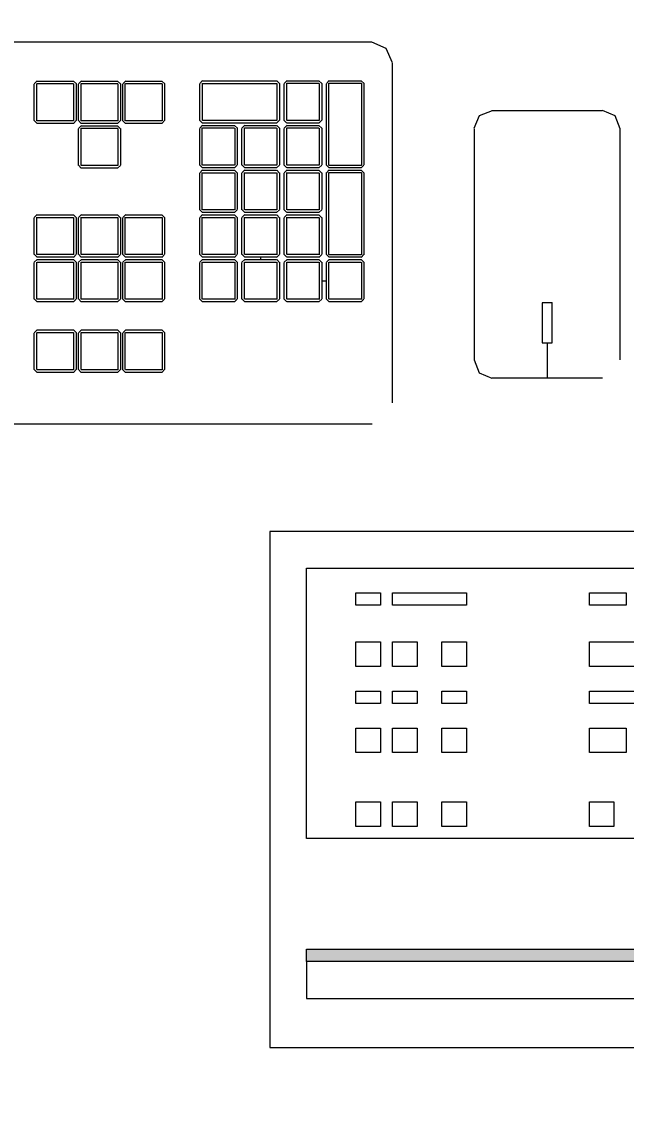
# Model space of a CAD drawing. Header units: millimetres. Extents: x 0 to 9483559, y -180456 to 305735.
# Drawn here: x 407550.3 to 407810.5, y 285634.3 to 286102.9 of the extents above; entities that cross this region are included whole.
import ezdxf

# ---------------------------------------------------------------- set-up
doc = ezdxf.new("R2010")
doc.units = ezdxf.units.MM
doc.layers.add('EI_DIMS_DETAIL', color=7, linetype='Continuous')
doc.layers.add('ТХ_ОБЩЕЕ', color=7, linetype='Continuous', lineweight=0, true_color=0x7b7b7b)
doc.styles.get("Standard").update_dxf_attribs({"font": 'GOST.TTF'})
doc.dimstyles.get("Standard").update_dxf_attribs({"dimtxt": 250, "dimasz": 150, "dimexe": 0.18, "dimexo": 0.0625, "dimgap": 100, "dimtad": 1, "dimdec": 0, "dimrnd": 5, "dimzin": 0, "dimdsep": 46, "dimtxsty": 'Standard', "dimcen": 0.09, "dimadec": 0, "dimazin": 0, "dimtfac": 1, "dimtdec": 0, "dimtofl": 0, "dimtmove": 0, "dimatfit": 3, "dimfxl": 1, "dimtolj": 1, "dimtzin": 0, "dimarcsym": 0})

# ---------------------------------------------------------------- blocks, each defined once
blk = doc.blocks.new('table oborud')
at = {"layer": 'ТХ_ОБЩЕЕ'}
for points in [[(743438.31, 689707.91), (743438.31, 689265.16)], [(743602.61, 689265.29), (743602.61, 689708.04)], [(743460.41, 689409.41), (743461.66, 689410.66)], [(743460.41, 689393.76), (743460.41, 689409.51)], [(743461.51, 689393.74), (743461.51, 689409.49)], [(743461.51, 689409.44), (743461.51, 689409.44)], [(743461.58, 689409.51), (743477.58, 689409.51)], [(743461.61, 689410.61), (743477.36, 689410.61)], [(743477.46, 689410.61), (743478.71, 689409.36)], [(743477.51, 689409.51), (743477.51, 689409.51)], [(743477.56, 689409.44), (743477.56, 689393.69)], [(743478.66, 689409.41), (743478.66, 689393.66)], [(743490.76, 689409.41), (743492.01, 689410.66)], [(743490.76, 689393.76), (743490.76, 689409.51)], [(743491.86, 689393.74), (743491.86, 689409.49)], [(743491.86, 689409.44), (743491.86, 689409.44)], [(743491.91, 689409.51), (743507.91, 689409.51)], [(743491.96, 689410.61), (743507.71, 689410.61)], [(743507.81, 689410.61), (743509.06, 689409.36)], [(743507.83, 689409.51), (743507.83, 689409.51)], [(743507.88, 689409.44), (743507.88, 689393.69)], [(743509.01, 689409.41), (743509.01, 689393.66)], [(743510.01, 689409.41), (743511.26, 689410.66)], [(743510.01, 689393.76), (743510.01, 689409.51)], [(743511.11, 689393.74), (743511.11, 689409.49)], [(743511.11, 689409.44), (743511.11, 689409.44)], [(743511.16, 689409.51), (743527.16, 689409.51)], [(743511.18, 689410.61), (743526.93, 689410.61)], [(743527.06, 689410.61), (743528.31, 689409.36)], [(743527.08, 689409.51), (743527.08, 689409.51)], [(743527.13, 689409.44), (743527.13, 689393.69)], [(743528.23, 689409.41), (743528.23, 689393.66)], [(743567.58, 689409.41), (743568.83, 689410.66)], [(743567.58, 689393.76), (743567.58, 689409.51)], [(743568.68, 689393.74), (743568.68, 689409.49)], [(743568.68, 689409.44), (743568.68, 689409.44)], [(743568.76, 689409.51), (743584.76, 689409.51)], [(743568.78, 689410.61), (743584.53, 689410.61)], [(743584.63, 689410.61), (743585.88, 689409.36)], [(743584.66, 689409.51), (743584.66, 689409.51)], [(743584.73, 689409.44), (743584.73, 689393.69)], [(743585.83, 689409.41), (743585.83, 689393.66)], [(743461.61, 689392.56), (743460.36, 689393.81)], [(743477.51, 689393.69), (743461.51, 689393.69)], [(743461.58, 689393.69), (743461.58, 689393.69)], [(743477.46, 689392.56), (743461.71, 689392.56)], [(743478.66, 689393.76), (743477.41, 689392.51)], [(743477.56, 689393.74), (743477.56, 689393.74)], [(743491.96, 689392.56), (743490.71, 689393.81)], [(743507.83, 689393.69), (743491.83, 689393.69)], [(743491.91, 689393.69), (743491.91, 689393.69)], [(743507.81, 689392.56), (743492.06, 689392.56)], [(743509.01, 689393.76), (743507.76, 689392.51)], [(743507.88, 689393.74), (743507.88, 689393.74)], [(743511.18, 689392.56), (743509.93, 689393.81)], [(743527.08, 689393.69), (743511.08, 689393.69)], [(743511.16, 689393.69), (743511.16, 689393.69)], [(743527.06, 689392.56), (743511.31, 689392.56)], [(743528.23, 689393.76), (743526.98, 689392.51)], [(743527.13, 689393.74), (743527.13, 689393.74)], [(743568.78, 689392.56), (743567.53, 689393.81)], [(743584.66, 689393.69), (743568.66, 689393.69)], [(743568.76, 689393.69), (743568.76, 689393.69)], [(743584.63, 689392.56), (743568.88, 689392.56)], [(743585.83, 689393.76), (743584.58, 689392.51)], [(743584.73, 689393.74), (743584.73, 689393.74)], [(743460.41, 689390.39), (743461.66, 689391.64)], [(743460.41, 689374.74), (743460.41, 689390.49)], [(743461.51, 689374.71), (743461.51, 689390.46)], [(743461.51, 689390.41), (743461.51, 689390.41)], [(743461.58, 689390.46), (743477.58, 689390.46)], [(743461.61, 689391.56), (743477.36, 689391.56)], [(743477.46, 689391.56), (743478.71, 689390.31)], [(743477.51, 689390.46), (743477.51, 689390.46)], [(743477.56, 689390.41), (743477.56, 689374.66)], [(743478.66, 689390.39), (743478.66, 689374.64)], [(743490.76, 689390.39), (743492.01, 689391.64)], [(743490.76, 689374.74), (743490.76, 689390.49)], [(743491.86, 689374.71), (743491.86, 689390.46)], [(743491.86, 689390.41), (743491.86, 689390.41)], [(743491.91, 689390.46), (743507.91, 689390.46)], [(743491.96, 689391.56), (743507.71, 689391.56)], [(743507.81, 689391.56), (743509.06, 689390.31)], [(743507.83, 689390.46), (743507.83, 689390.46)], [(743507.88, 689390.41), (743507.88, 689374.66)], [(743509.01, 689390.39), (743509.01, 689374.64)], [(743510.01, 689390.39), (743511.26, 689391.64)], [(743510.01, 689374.74), (743510.01, 689390.49)], [(743511.11, 689374.71), (743511.11, 689390.46)], [(743511.11, 689390.41), (743511.11, 689390.41)], [(743511.16, 689390.46), (743527.16, 689390.46)], [(743511.18, 689391.56), (743526.93, 689391.56)], [(743527.06, 689391.56), (743528.31, 689390.31)], [(743527.08, 689390.46), (743527.08, 689390.46)], [(743527.13, 689390.41), (743527.13, 689374.66)], [(743528.23, 689390.39), (743528.23, 689374.64)], [(743548.33, 689390.39), (743549.58, 689391.64)], [(743548.33, 689374.74), (743548.33, 689390.49)], [(743549.43, 689374.71), (743549.43, 689390.46)], [(743549.43, 689390.41), (743549.43, 689390.41)], [(743549.51, 689390.46), (743565.51, 689390.46)], [(743549.53, 689391.56), (743565.28, 689391.56)], [(743565.38, 689391.56), (743566.63, 689390.31)], [(743565.41, 689390.46), (743565.41, 689390.46)], [(743565.48, 689390.41), (743565.48, 689374.66)], [(743566.58, 689390.39), (743566.58, 689374.64)], [(743567.58, 689390.39), (743568.83, 689391.64)], [(743567.58, 689374.74), (743567.58, 689390.49)], [(743568.68, 689374.71), (743568.68, 689390.46)], [(743568.68, 689390.41), (743568.68, 689390.41)], [(743568.76, 689390.46), (743584.76, 689390.46)], [(743568.78, 689391.56), (743584.53, 689391.56)], [(743584.63, 689391.56), (743585.88, 689390.31)], [(743584.66, 689390.46), (743584.66, 689390.46)], [(743584.73, 689390.41), (743584.73, 689374.66)], [(743585.83, 689390.39), (743585.83, 689374.64)], [(743461.61, 689373.54), (743460.36, 689374.79)], [(743477.51, 689374.64), (743461.51, 689374.64)], [(743461.58, 689374.64), (743461.58, 689374.64)], [(743477.46, 689373.54), (743461.71, 689373.54)], [(743478.66, 689374.74), (743477.41, 689373.49)], [(743477.56, 689374.71), (743477.56, 689374.71)], [(743491.96, 689373.54), (743490.71, 689374.79)], [(743507.83, 689374.64), (743491.83, 689374.64)], [(743491.91, 689374.64), (743491.91, 689374.64)], [(743507.81, 689373.54), (743492.06, 689373.54)], [(743509.01, 689374.74), (743507.76, 689373.49)], [(743507.88, 689374.71), (743507.88, 689374.71)], [(743511.18, 689373.54), (743509.93, 689374.79)], [(743527.08, 689374.64), (743511.08, 689374.64)], [(743511.16, 689374.64), (743511.16, 689374.64)], [(743527.06, 689373.54), (743511.31, 689373.54)], [(743528.23, 689374.74), (743526.98, 689373.49)], [(743527.13, 689374.71), (743527.13, 689374.71)], [(743549.53, 689373.54), (743548.28, 689374.79)], [(743565.41, 689374.64), (743549.41, 689374.64)], [(743549.51, 689374.64), (743549.51, 689374.64)], [(743565.38, 689373.54), (743549.63, 689373.54)], [(743566.58, 689374.74), (743565.33, 689373.49)], [(743565.48, 689374.71), (743565.48, 689374.71)], [(743568.78, 689373.54), (743567.53, 689374.79)], [(743584.66, 689374.64), (743568.66, 689374.64)], [(743568.76, 689374.64), (743568.76, 689374.64)], [(743584.63, 689373.54), (743568.88, 689373.54)], [(743585.83, 689374.74), (743584.58, 689373.49)], [(743584.73, 689374.71), (743584.73, 689374.71)], [(743460.41, 689371.34), (743461.66, 689372.59)], [(743460.41, 689355.69), (743460.41, 689371.44)], [(743461.51, 689355.66), (743461.51, 689371.41)], [(743461.51, 689371.36), (743461.51, 689371.36)], [(743461.58, 689371.44), (743477.58, 689371.44)], [(743461.61, 689372.54), (743477.36, 689372.54)], [(743477.46, 689372.54), (743478.71, 689371.29)], [(743477.51, 689371.44), (743477.51, 689371.44)], [(743477.56, 689371.36), (743477.56, 689355.61)], [(743478.66, 689371.34), (743478.66, 689355.59)], [(743490.76, 689371.34), (743492.01, 689372.59)], [(743490.76, 689355.69), (743490.76, 689371.44)], [(743491.86, 689355.66), (743491.86, 689371.41)], [(743491.86, 689371.36), (743491.86, 689371.36)], [(743491.91, 689371.44), (743507.91, 689371.44)], [(743491.96, 689372.54), (743507.71, 689372.54)], [(743507.81, 689372.54), (743509.06, 689371.29)], [(743507.83, 689371.44), (743507.83, 689371.44)], [(743507.88, 689371.36), (743507.88, 689355.61)], [(743509.01, 689371.34), (743509.01, 689355.59)], [(743510.01, 689371.34), (743511.26, 689372.59)], [(743510.01, 689355.69), (743510.01, 689371.44)], [(743511.11, 689355.66), (743511.11, 689371.41)], [(743511.11, 689371.36), (743511.11, 689371.36)], [(743511.16, 689371.44), (743527.16, 689371.44)], [(743511.18, 689372.54), (743526.93, 689372.54)], [(743527.06, 689372.54), (743528.31, 689371.29)], [(743527.08, 689371.44), (743527.08, 689371.44)], [(743527.13, 689371.36), (743527.13, 689355.61)], [(743528.23, 689371.34), (743528.23, 689355.59)], [(743567.58, 689371.34), (743568.83, 689372.59)], [(743567.58, 689355.69), (743567.58, 689371.44)], [(743568.68, 689355.66), (743568.68, 689371.41)], [(743568.68, 689371.36), (743568.68, 689371.36)], [(743568.76, 689371.44), (743584.76, 689371.44)], [(743568.78, 689372.54), (743584.53, 689372.54)], [(743584.63, 689372.54), (743585.88, 689371.29)], [(743584.66, 689371.44), (743584.66, 689371.44)], [(743584.73, 689371.36), (743584.73, 689355.61)], [(743585.83, 689371.34), (743585.83, 689355.59)], [(743461.61, 689354.51), (743460.36, 689355.76)], [(743477.51, 689355.61), (743461.51, 689355.61)], [(743461.58, 689355.61), (743461.58, 689355.61)], [(743478.66, 689355.69), (743477.41, 689354.44)], [(743477.56, 689355.66), (743477.56, 689355.66)], [(743491.96, 689354.51), (743490.71, 689355.76)], [(743507.83, 689355.61), (743491.83, 689355.61)], [(743491.91, 689355.61), (743491.91, 689355.61)], [(743509.01, 689355.69), (743507.76, 689354.44)], [(743507.88, 689355.66), (743507.88, 689355.66)], [(743511.18, 689354.51), (743509.93, 689355.76)], [(743527.08, 689355.61), (743511.08, 689355.61)], [(743511.16, 689355.61), (743511.16, 689355.61)], [(743528.23, 689355.69), (743526.98, 689354.44)], [(743527.13, 689355.66), (743527.13, 689355.66)], [(743568.78, 689354.51), (743567.53, 689355.76)], [(743584.66, 689355.61), (743568.66, 689355.61)], [(743568.76, 689355.61), (743568.76, 689355.61)], [(743585.83, 689355.69), (743584.58, 689354.44)], [(743584.73, 689355.66), (743584.73, 689355.66)], [(743477.46, 689354.51), (743461.71, 689354.51)], [(743507.81, 689354.51), (743492.06, 689354.51)], [(743527.06, 689354.51), (743511.31, 689354.51)], [(743584.63, 689354.51), (743568.88, 689354.51)], [(743490.76, 689338.24), (743492.01, 689339.49)], [(743490.76, 689324.46), (743490.76, 689338.21)], [(743491.86, 689338.26), (743491.86, 689338.26)], [(743491.86, 689324.41), (743491.86, 689338.16)], [(743491.91, 689338.34), (743507.91, 689338.34)], [(743491.96, 689339.44), (743507.71, 689339.44)], [(743507.81, 689339.44), (743509.06, 689338.19)], [(743507.83, 689338.34), (743507.83, 689338.34)], [(743507.88, 689338.26), (743507.88, 689324.51)], [(743509.01, 689338.24), (743509.01, 689324.49)], [(743510.01, 689338.24), (743511.26, 689339.49)], [(743510.01, 689324.46), (743510.01, 689338.21)], [(743511.11, 689338.26), (743511.11, 689338.26)], [(743511.11, 689324.41), (743511.11, 689338.16)], [(743511.16, 689338.34), (743527.16, 689338.34)], [(743511.18, 689339.44), (743526.93, 689339.44)], [(743527.06, 689339.44), (743528.31, 689338.19)], [(743527.08, 689338.34), (743527.08, 689338.34)], [(743527.13, 689338.26), (743527.13, 689324.51)], [(743528.23, 689338.24), (743528.23, 689324.49)], [(743529.23, 689338.24), (743530.48, 689339.49)], [(743529.23, 689324.46), (743529.23, 689338.21)], [(743530.36, 689338.26), (743530.36, 689338.26)], [(743530.36, 689324.41), (743530.36, 689338.16)], [(743530.41, 689338.34), (743546.41, 689338.34)], [(743530.43, 689339.44), (743546.18, 689339.44)], [(743546.31, 689339.44), (743547.56, 689338.19)], [(743546.33, 689338.34), (743546.33, 689338.34)], [(743546.38, 689338.26), (743546.38, 689324.51)], [(743547.48, 689338.24), (743547.48, 689324.49)], [(743548.48, 689338.24), (743549.73, 689339.49)], [(743548.48, 689324.46), (743548.48, 689338.21)], [(743549.61, 689338.26), (743549.61, 689338.26)], [(743549.61, 689324.41), (743549.61, 689338.16)], [(743549.66, 689338.34), (743565.66, 689338.34)], [(743549.68, 689339.44), (743565.43, 689339.44)], [(743565.53, 689339.44), (743566.78, 689338.19)], [(743565.58, 689338.34), (743565.58, 689338.34)], [(743565.63, 689338.26), (743565.63, 689324.51)], [(743566.73, 689338.24), (743566.73, 689324.49)], [(743567.73, 689338.24), (743568.98, 689339.49)], [(743567.73, 689306.29), (743567.73, 689338.29)], [(743568.88, 689338.29), (743568.88, 689338.29)], [(743568.88, 689306.24), (743568.88, 689338.24)], [(743568.91, 689338.29), (743584.91, 689338.29)], [(743568.93, 689339.44), (743584.68, 689339.44)], [(743584.78, 689339.44), (743586.03, 689338.19)], [(743584.83, 689338.29), (743584.83, 689306.29)], [(743585.98, 689338.24), (743585.98, 689306.24)], [(743491.96, 689323.26), (743490.71, 689324.51)], [(743507.83, 689324.36), (743491.83, 689324.36)], [(743491.91, 689324.36), (743491.91, 689324.36)], [(743507.81, 689323.26), (743492.06, 689323.26)], [(743509.01, 689324.46), (743507.76, 689323.21)], [(743507.88, 689324.41), (743507.88, 689324.41)], [(743511.18, 689323.26), (743509.93, 689324.51)], [(743527.08, 689324.36), (743511.08, 689324.36)], [(743511.16, 689324.36), (743511.16, 689324.36)], [(743527.06, 689323.26), (743511.31, 689323.26)], [(743528.23, 689324.46), (743526.98, 689323.21)], [(743527.13, 689324.41), (743527.13, 689324.41)], [(743530.43, 689323.26), (743529.18, 689324.51)], [(743546.33, 689324.36), (743530.33, 689324.36)], [(743530.41, 689324.36), (743530.41, 689324.36)], [(743546.31, 689323.26), (743530.56, 689323.26)], [(743547.48, 689324.46), (743546.23, 689323.21)], [(743546.38, 689324.41), (743546.38, 689324.41)], [(743549.68, 689323.26), (743548.43, 689324.51)], [(743565.58, 689324.36), (743549.58, 689324.36)], [(743549.66, 689324.36), (743549.66, 689324.36)], [(743565.53, 689323.26), (743549.78, 689323.26)], [(743566.73, 689324.46), (743565.48, 689323.21)], [(743565.63, 689324.41), (743565.63, 689324.41)], [(743490.76, 689320.06), (743492.01, 689321.31)], [(743490.76, 689306.29), (743490.76, 689320.04)], [(743491.86, 689320.09), (743491.86, 689320.09)], [(743491.86, 689306.24), (743491.86, 689319.99)], [(743491.91, 689320.16), (743507.91, 689320.16)], [(743491.96, 689321.26), (743507.71, 689321.26)], [(743507.81, 689321.26), (743509.06, 689320.01)], [(743507.83, 689320.16), (743507.83, 689320.16)], [(743507.88, 689320.09), (743507.88, 689306.34)], [(743509.01, 689320.06), (743509.01, 689306.31)], [(743510.01, 689320.06), (743511.26, 689321.31)], [(743510.01, 689306.29), (743510.01, 689320.04)], [(743511.11, 689320.09), (743511.11, 689320.09)], [(743511.11, 689306.24), (743511.11, 689319.99)], [(743511.16, 689320.16), (743527.16, 689320.16)], [(743511.18, 689321.26), (743526.93, 689321.26)], [(743527.06, 689321.26), (743528.31, 689320.01)], [(743527.08, 689320.16), (743527.08, 689320.16)], [(743527.13, 689320.09), (743527.13, 689306.34)], [(743528.23, 689320.06), (743528.23, 689306.31)], [(743529.23, 689320.06), (743530.48, 689321.31)], [(743529.23, 689306.29), (743529.23, 689320.04)], [(743530.36, 689320.09), (743530.36, 689320.09)], [(743530.36, 689306.24), (743530.36, 689319.99)], [(743530.41, 689320.16), (743546.41, 689320.16)], [(743530.43, 689321.26), (743546.18, 689321.26)], [(743546.31, 689321.26), (743547.56, 689320.01)], [(743546.33, 689320.16), (743546.33, 689320.16)], [(743546.38, 689320.09), (743546.38, 689306.34)], [(743547.48, 689320.06), (743547.48, 689306.31)], [(743548.48, 689320.06), (743549.73, 689321.31)], [(743548.48, 689306.29), (743548.48, 689320.04)], [(743549.61, 689320.09), (743549.61, 689320.09)], [(743549.61, 689306.24), (743549.61, 689319.99)], [(743549.66, 689320.16), (743565.66, 689320.16)], [(743549.68, 689321.26), (743565.43, 689321.26)], [(743565.53, 689321.26), (743566.78, 689320.01)], [(743565.58, 689320.16), (743565.58, 689320.16)], [(743565.63, 689320.09), (743565.63, 689306.34)], [(743566.73, 689320.06), (743566.73, 689306.31)], [(743509.01, 689313.16), (743510.01, 689313.16)], [(743491.96, 689305.09), (743490.71, 689306.34)], [(743507.83, 689306.19), (743491.83, 689306.19)], [(743491.91, 689306.19), (743491.91, 689306.19)], [(743507.81, 689305.09), (743492.06, 689305.09)], [(743509.01, 689306.29), (743507.76, 689305.04)], [(743507.88, 689306.24), (743507.88, 689306.24)], [(743511.18, 689305.09), (743509.93, 689306.34)], [(743527.08, 689306.19), (743511.08, 689306.19)], [(743511.16, 689306.19), (743511.16, 689306.19)], [(743527.06, 689305.09), (743511.31, 689305.09)], [(743528.23, 689306.29), (743526.98, 689305.04)], [(743527.13, 689306.24), (743527.13, 689306.24)], [(743530.43, 689305.09), (743529.18, 689306.34)], [(743546.33, 689306.19), (743530.33, 689306.19)], [(743530.41, 689306.19), (743530.41, 689306.19)], [(743546.31, 689305.09), (743530.56, 689305.09)], [(743547.48, 689306.29), (743546.23, 689305.04)], [(743546.38, 689306.24), (743546.38, 689306.24)], [(743549.68, 689305.09), (743548.43, 689306.34)], [(743565.58, 689306.19), (743549.58, 689306.19)], [(743549.66, 689306.19), (743549.66, 689306.19)], [(743565.53, 689305.09), (743549.78, 689305.09)], [(743566.73, 689306.29), (743565.48, 689305.04)], [(743565.63, 689306.24), (743565.63, 689306.24)], [(743568.93, 689305.09), (743567.68, 689306.34)], [(743584.83, 689306.24), (743568.83, 689306.24)], [(743568.91, 689306.24), (743568.91, 689306.24)], [(743584.78, 689305.09), (743569.03, 689305.09)], [(743585.98, 689306.29), (743584.73, 689305.04)], [(743490.76, 689301.89), (743492.01, 689303.14)], [(743490.76, 689288.09), (743490.76, 689301.84)], [(743491.86, 689301.91), (743491.86, 689301.91)], [(743491.86, 689288.06), (743491.86, 689301.81)], [(743491.91, 689301.96), (743507.91, 689301.96)], [(743491.96, 689303.09), (743507.71, 689303.09)], [(743507.81, 689303.09), (743509.06, 689301.84)], [(743507.83, 689301.96), (743507.83, 689301.96)], [(743507.88, 689301.91), (743507.88, 689288.16)], [(743509.01, 689301.89), (743509.01, 689288.14)], [(743510.01, 689301.89), (743511.26, 689303.14)], [(743510.01, 689288.09), (743510.01, 689301.84)], [(743511.11, 689301.91), (743511.11, 689301.91)], [(743511.11, 689288.06), (743511.11, 689301.81)], [(743511.16, 689301.96), (743527.16, 689301.96)], [(743511.18, 689303.09), (743526.93, 689303.09)], [(743527.06, 689303.09), (743528.31, 689301.84)], [(743527.08, 689301.96), (743527.08, 689301.96)], [(743527.13, 689301.91), (743527.13, 689288.16)], [(743528.23, 689301.89), (743528.23, 689288.14)], [(743529.23, 689301.89), (743530.48, 689303.14)], [(743529.23, 689288.09), (743529.23, 689301.84)], [(743530.36, 689301.91), (743530.36, 689301.91)], [(743530.36, 689288.06), (743530.36, 689301.81)], [(743530.41, 689301.96), (743546.41, 689301.96)], [(743530.43, 689303.09), (743546.18, 689303.09)], [(743546.31, 689303.09), (743547.56, 689301.84)], [(743546.33, 689301.96), (743546.33, 689301.96)], [(743546.38, 689301.91), (743546.38, 689288.16)], [(743547.48, 689301.89), (743547.48, 689288.14)], [(743548.48, 689301.89), (743549.73, 689303.14)], [(743548.48, 689288.09), (743548.48, 689301.84)], [(743549.61, 689301.91), (743549.61, 689301.91)], [(743549.61, 689288.06), (743549.61, 689301.81)], [(743549.66, 689301.96), (743565.66, 689301.96)], [(743549.68, 689303.09), (743565.43, 689303.09)], [(743565.53, 689303.09), (743566.78, 689301.84)], [(743565.58, 689301.96), (743565.58, 689301.96)], [(743565.63, 689301.91), (743565.63, 689288.16)], [(743566.73, 689301.89), (743566.73, 689288.14)], [(743567.73, 689301.89), (743568.98, 689303.14)], [(743567.73, 689288.09), (743567.73, 689301.84)], [(743568.83, 689301.91), (743568.83, 689301.91)], [(743568.83, 689288.06), (743568.83, 689301.81)], [(743568.91, 689301.96), (743584.91, 689301.96)], [(743568.93, 689303.09), (743584.68, 689303.09)], [(743584.78, 689303.09), (743586.03, 689301.84)], [(743584.83, 689301.96), (743584.83, 689301.96)], [(743584.88, 689301.91), (743584.88, 689288.16)], [(743585.98, 689301.89), (743585.98, 689288.14)], [(743491.96, 689286.91), (743490.71, 689288.16)], [(743490.76, 689283.71), (743492.01, 689284.96)], [(743507.83, 689288.01), (743491.83, 689288.01)], [(743491.91, 689288.01), (743491.91, 689288.01)], [(743491.96, 689284.91), (743507.71, 689284.91)], [(743507.81, 689286.91), (743492.06, 689286.91)], [(743499.88, 689286.91), (743499.88, 689284.91)], [(743509.01, 689288.09), (743507.76, 689286.84)], [(743507.81, 689284.91), (743509.06, 689283.66)], [(743507.88, 689288.06), (743507.88, 689288.06)], [(743511.18, 689286.91), (743509.93, 689288.16)], [(743510.01, 689283.71), (743511.26, 689284.96)], [(743527.08, 689288.01), (743511.08, 689288.01)], [(743511.16, 689288.01), (743511.16, 689288.01)], [(743511.18, 689284.91), (743546.43, 689284.91)], [(743527.06, 689286.91), (743511.31, 689286.91)], [(743528.23, 689288.09), (743526.98, 689286.84)], [(743527.13, 689288.06), (743527.13, 689288.06)], [(743530.43, 689286.91), (743529.18, 689288.16)], [(743546.33, 689288.01), (743530.33, 689288.01)], [(743530.41, 689288.01), (743530.41, 689288.01)], [(743546.31, 689286.91), (743530.56, 689286.91)], [(743547.48, 689288.09), (743546.23, 689286.84)], [(743546.31, 689284.91), (743547.56, 689283.66)], [(743546.38, 689288.06), (743546.38, 689288.06)], [(743549.68, 689286.91), (743548.43, 689288.16)], [(743548.48, 689283.71), (743549.73, 689284.96)], [(743565.58, 689288.01), (743549.58, 689288.01)], [(743549.66, 689288.01), (743549.66, 689288.01)], [(743549.68, 689284.91), (743584.68, 689284.91)], [(743565.53, 689286.91), (743549.78, 689286.91)], [(743566.73, 689288.09), (743565.48, 689286.84)], [(743565.63, 689288.06), (743565.63, 689288.06)], [(743568.93, 689286.91), (743567.68, 689288.16)], [(743584.83, 689288.01), (743568.83, 689288.01)], [(743568.91, 689288.01), (743568.91, 689288.01)], [(743584.78, 689286.91), (743569.03, 689286.91)], [(743585.98, 689288.09), (743584.73, 689286.84)], [(743584.78, 689284.91), (743586.03, 689283.66)], [(743584.88, 689288.06), (743584.88, 689288.06)], [(743490.76, 689269.91), (743490.76, 689283.66)], [(743491.86, 689283.74), (743491.86, 689283.74)], [(743491.86, 689269.89), (743491.86, 689283.64)], [(743491.91, 689283.79), (743507.91, 689283.79)], [(743507.83, 689283.79), (743507.83, 689283.79)], [(743507.88, 689283.74), (743507.88, 689269.99)], [(743509.01, 689283.71), (743509.01, 689269.96)], [(743510.01, 689269.91), (743510.01, 689283.66)], [(743511.01, 689283.74), (743511.26, 689283.99)], [(743511.01, 689269.89), (743511.01, 689283.64)], [(743511.16, 689283.89), (743546.41, 689283.89)], [(743546.33, 689283.89), (743546.58, 689283.64)], [(743546.48, 689283.74), (743546.48, 689269.99)], [(743547.48, 689283.71), (743547.48, 689269.96)], [(743548.48, 689269.91), (743548.48, 689283.66)], [(743549.48, 689283.74), (743549.73, 689283.99)], [(743549.48, 689269.89), (743549.48, 689283.64)], [(743549.66, 689283.89), (743584.91, 689283.89)], [(743584.81, 689283.89), (743585.06, 689283.64)], [(743584.98, 689283.74), (743584.98, 689269.99)], [(743585.98, 689283.71), (743585.98, 689269.96)], [(743491.96, 689268.74), (743490.71, 689269.99)], [(743507.83, 689269.84), (743491.83, 689269.84)], [(743491.91, 689269.84), (743491.91, 689269.84)], [(743507.81, 689268.74), (743492.06, 689268.74)], [(743509.01, 689269.91), (743507.76, 689268.66)], [(743507.88, 689269.89), (743507.88, 689269.89)], [(743511.18, 689268.74), (743509.93, 689269.99)], [(743511.16, 689269.74), (743510.91, 689269.99)], [(743546.31, 689268.74), (743511.06, 689268.74)], [(743546.33, 689269.74), (743511.08, 689269.74)], [(743547.48, 689269.91), (743546.23, 689268.66)], [(743546.48, 689269.89), (743546.23, 689269.64)], [(743549.68, 689268.74), (743548.43, 689269.99)], [(743549.66, 689269.74), (743549.41, 689269.99)], [(743584.81, 689269.74), (743549.56, 689269.74)], [(743584.78, 689268.74), (743549.78, 689268.74)], [(743585.98, 689269.91), (743584.73, 689268.66)], [(743584.98, 689269.89), (743584.73, 689269.64)], [(743599.83, 689259.11), (743602.58, 689265.36)], [(743447.28, 689256.46), (743593.53, 689256.46)], [(743593.61, 689256.46), (743599.86, 689259.21)], [(743460.21, 689219.14), (743457.96, 689213.64)], [(743465.78, 689221.31), (743460.28, 689219.06)], [(743565.31, 689221.31), (743465.81, 689221.31)], [(743570.88, 689219.14), (743565.38, 689221.39)], [(743573.06, 689213.56), (743570.81, 689219.06)], [(743458.06, 689213.56), (743458.06, 689166.06)], [(743573.06, 689166.14), (743573.06, 689213.64)], [(743490.33, 689192.01), (743473.08, 689192.01)], [(743473.18, 689192.01), (743473.18, 689187.76)], [(743490.33, 689187.69), (743490.33, 689191.94)], [(743473.18, 689189.86), (743457.93, 689189.86)], [(743473.18, 689187.69), (743490.43, 689187.69)], [(743570.88, 689160.56), (743573.13, 689166.06)], [(743465.78, 689158.41), (743565.28, 689158.41)], [(743565.31, 689158.41), (743570.81, 689160.66)]]:
    blk.add_lwpolyline(points, dxfattribs=at)
at = {"layer": 'ТХ_ОБЩЕЕ', "ltscale": 100, "transparency": 33554687}
for points in [[(743391.96, 688922.99), (743391.96, 689309.28), (743169.71, 689309.28), (743169.71, 688922.99)], [(743206.75, 688938.87), (743206.75, 689293.41), (743190.88, 689293.41), (743190.88, 688938.87), (743206.75, 688938.87), (743206.75, 689293.41), (743212.04, 689293.41), (743212.04, 688938.87)], [(743275.54, 689261.66), (743264.96, 689261.66), (743264.96, 689272.24), (743275.54, 689272.24)], [(743307.29, 689261.66), (743296.71, 689261.66), (743296.71, 689272.24), (743307.29, 689272.24)], [(743323.17, 689261.66), (743317.88, 689261.66), (743317.88, 689272.24), (743323.17, 689272.24)], [(743344.34, 689261.66), (743333.75, 689261.66), (743333.75, 689272.24), (743344.34, 689272.24)], [(743365.5, 689261.66), (743360.21, 689261.66), (743360.21, 689272.24), (743365.5, 689272.24)], [(743275.54, 689245.78), (743264.96, 689245.78), (743264.96, 689256.37), (743275.54, 689256.37)], [(743307.29, 689245.78), (743296.71, 689245.78), (743296.71, 689256.37), (743307.29, 689256.37)], [(743323.17, 689245.78), (743317.88, 689245.78), (743317.88, 689256.37), (743323.17, 689256.37)], [(743344.34, 689245.78), (743333.75, 689245.78), (743333.75, 689256.37), (743344.34, 689256.37)], [(743365.5, 689224.62), (743360.21, 689224.62), (743360.21, 689256.37), (743365.5, 689256.37)], [(743275.54, 689224.62), (743264.96, 689224.62), (743264.96, 689235.2), (743275.54, 689235.2)], [(743307.29, 689224.62), (743296.71, 689224.62), (743296.71, 689235.2), (743307.29, 689235.2)], [(743323.17, 689224.62), (743317.88, 689224.62), (743317.88, 689235.2), (743323.17, 689235.2)], [(743344.34, 689224.62), (743333.75, 689224.62), (743333.75, 689235.2), (743344.34, 689235.2)], [(743275.54, 689161.11), (743264.96, 689161.11), (743264.96, 689171.7), (743275.54, 689171.7)], [(743307.29, 689155.83), (743296.71, 689155.83), (743296.71, 689171.7), (743307.29, 689171.7)], [(743323.17, 689150.53), (743317.88, 689150.53), (743317.88, 689171.7), (743323.17, 689171.7)], [(743344.34, 689145.24), (743333.75, 689145.24), (743333.75, 689171.7), (743344.34, 689171.7)], [(743365.5, 689155.83), (743360.21, 689155.83), (743360.21, 689171.7), (743365.5, 689171.7)]]:
    blk.add_lwpolyline(points, close=True, dxfattribs=at)
for points in [[(743259.67, 689293.41), (743376.09, 689293.41)], [(743259.67, 688938.87), (743259.67, 689293.41)], [(743376.08, 689293.41), (743376.08, 688938.86)]]:
    blk.add_lwpolyline(points, dxfattribs=at)
blk.add_solid([(743206.75, 689293.4), (743206.75, 688938.86), (743212.04, 689293.4), (743212.04, 688938.86)], dxfattribs=at)
blk = doc.blocks.new('*D396')
at = {"layer": 'Defpoints', "color": 0, "lineweight": 9, "ltscale": 100, "transparency": 16777216}
for p in [(403050.35, 300608.42), (403050.35, 300608.42), (404240.83, 298785.4), (412648.88, 297109.58), (407122.02, 285123.56)]:
    blk.add_point(p, dxfattribs=at)
at = {"layer": 'EI_DIMS_DETAIL', "color": 0, "lineweight": -2, "ltscale": 100, "transparency": 16777216}
blk.add_arc((403050.35, 300608.42), 2177.31, 288.68019, 336.02423, dxfattribs=at)
at = {"layer": 'EI_DIMS_DETAIL', "color": 0, "lineweight": 9, "ltscale": 100, "transparency": 16777216}
for points in [[(405016.61, 299733.04), (405062.97, 299714.31), (405095.98, 299862.75)], [(403754.89, 298521.87), (403740.52, 298569.76), (403604.04, 298502.69)]]:
    blk.add_solid(points, dxfattribs=at)
at = {"layer": 'EI_DIMS_DETAIL', "color": 0, "lineweight": 9, "ltscale": 100, "transparency": 16777216, "insert": (404365.53, 299165.7), "char_height": 250, "attachment_point": 5, "rotation": 42.3522}
blk.add_mtext('\\A1;55°', dxfattribs=at)
blk = doc.blocks.new('*D397')
at = {"layer": 'Defpoints', "color": 0, "lineweight": 9, "ltscale": 100, "transparency": 16777216}
for p in [(410728.18, 300625.96), (410737.65, 300623.47), (408405.34, 298770.36), (400968.76, 297033.73), (406535.18, 284688.2)]:
    blk.add_point(p, dxfattribs=at)
at = {"layer": 'EI_DIMS_DETAIL', "color": 0, "lineweight": -2, "ltscale": 100, "transparency": 16777216}
blk.add_arc((410739.39, 300630.08), 2984.35, 203.08766, 252.34615, dxfattribs=at)
at = {"layer": 'EI_DIMS_DETAIL', "color": 0, "lineweight": 9, "ltscale": 100, "transparency": 16777216}
for points in [[(407970.83, 299450.58), (408017.31, 299469.02), (407938.73, 299599.22)], [(409841.32, 297810.28), (409827.36, 297762.27), (409978.37, 297744.39)]]:
    blk.add_solid(points, dxfattribs=at)
at = {"layer": 'EI_DIMS_DETAIL', "color": 0, "lineweight": 9, "ltscale": 100, "transparency": 16777216, "insert": (408882.98, 298588.7), "char_height": 250, "attachment_point": 5, "rotation": 317.7169}
blk.add_mtext('\\A1;55°', dxfattribs=at)
blk = doc.blocks.new('*D398')
at = {"layer": 'Defpoints', "color": 0, "lineweight": 9, "ltscale": 100, "transparency": 16777216}
for p in [(410737.65, 300623.47), (410752.76, 300619.49), (412575.14, 298428.3), (410917.98, 297647.45), (406535.18, 284688.2)]:
    blk.add_point(p, dxfattribs=at)
at = {"layer": 'EI_DIMS_DETAIL', "color": 0, "lineweight": -2, "ltscale": 100, "transparency": 16777216}
blk.add_line((412575.18, 298428.25), (412653.84, 298333.68), dxfattribs=at)
blk.add_arc((410740.49, 300634.24), 2992.07, 258.09895, 306.87722, dxfattribs=at)
at = {"layer": 'EI_DIMS_DETAIL', "color": 0, "lineweight": 9, "ltscale": 100, "transparency": 16777216}
for points in [[(412520.53, 298260.44), (412551.53, 298221.2), (412653.73, 298333.81)], [(410117.69, 297682.17), (410129.22, 297730.82), (409977.5, 297741.09)]]:
    blk.add_solid(points, dxfattribs=at)
at = {"layer": 'EI_DIMS_DETAIL', "color": 0, "lineweight": 9, "ltscale": 100, "transparency": 16777216, "insert": (411338.81, 297932.73), "char_height": 250, "attachment_point": 5, "rotation": 12.4881}
blk.add_mtext('\\A1;55°', dxfattribs=at)

msp = doc.modelspace()

# ---------------------------------------------------------------- block references
at = {"lineweight": 9, "rotation": 90}
msp.add_blockref('table oborud', (1096966.32, -457508.44, 0), dxfattribs=at)

# ---------------------------------------------------------------- dimensions: what is measured, and where the dimension line sits
at = {"layer": 'EI_DIMS_DETAIL', "lineweight": 9, "ltscale": 100}
for base, line1, line2, picture, middle in [((408405.34, 298770.36), ((410737.65, 300623.47), (406535.18, 284688.2)), ((410728.18, 300625.96), (400968.76, 297033.73)), '*D397', (408882.98, 298588.7)), ((410917.98, 297647.45), ((410752.76, 300619.49), (412575.14, 298428.3)), ((410737.65, 300623.47), (406535.18, 284688.2)), '*D398', (411338.81, 297932.73)), ((404240.83, 298785.4), ((403050.35, 300608.42), (412648.88, 297109.58)), ((403050.35, 300608.42), (407122.02, 285123.56)), '*D396', (404365.53, 299165.7))]:
    dim = msp.add_angular_dim_2l(base=base, line1=line1, line2=line2, dimstyle='Standard', dxfattribs=at)
    dim.commit()
    dim.dimension.update_dxf_attribs({"geometry": picture, "text_midpoint": middle})

doc.saveas('drawing.dxf')
